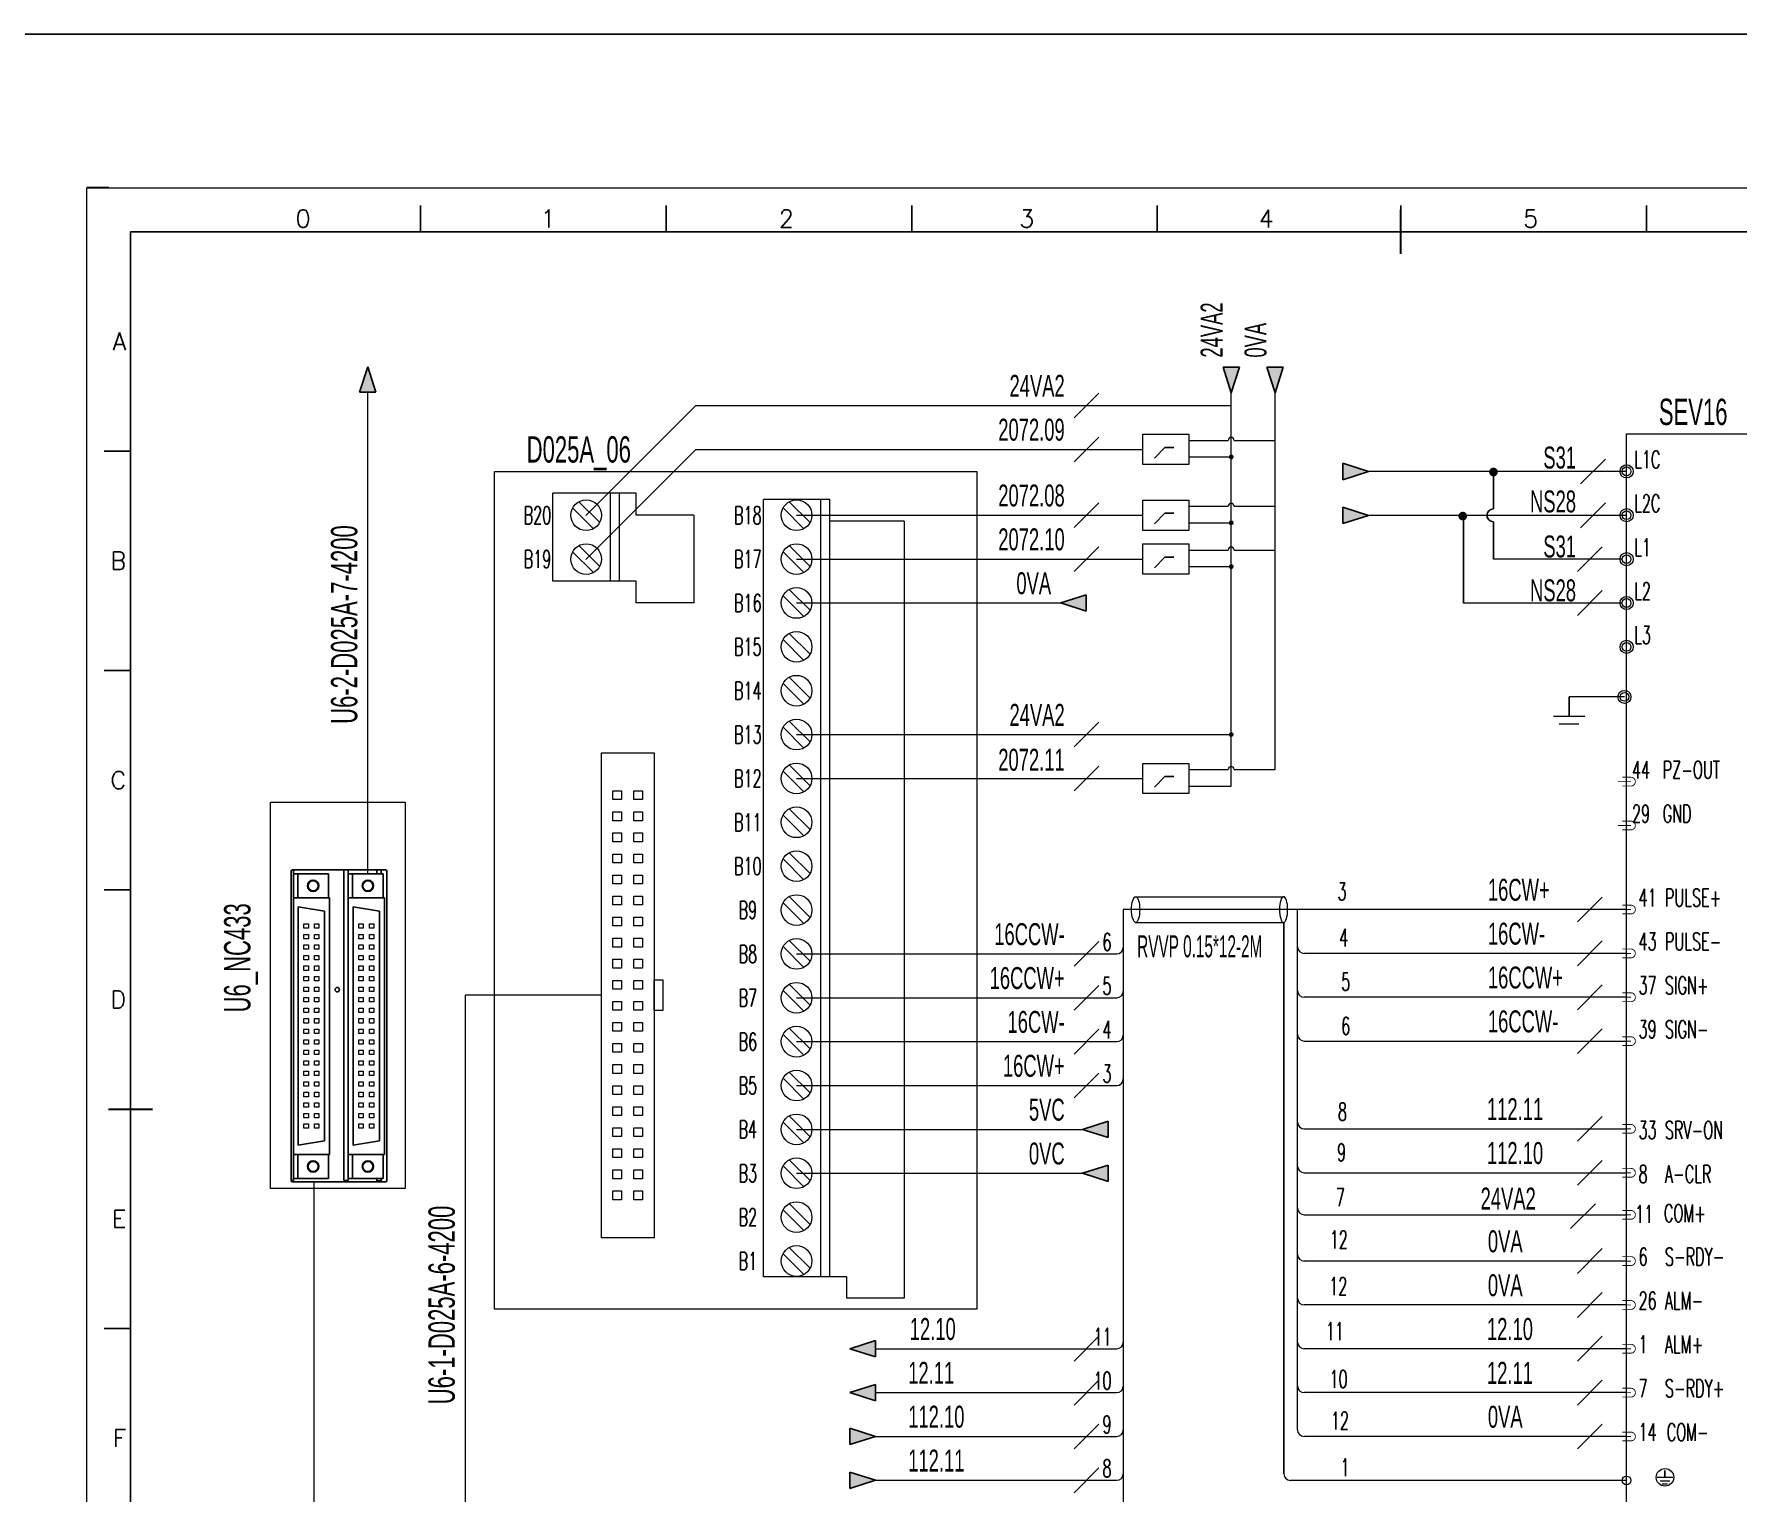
# Model space of a CAD drawing. Header units: millimetres. Extents: x 336 to 12810, y -1577 to 4105.
# Drawn here: x 10608.3 to 10802.5, y -274.2 to -108 of the extents above; entities that cross this region are included whole.
import ezdxf
from ezdxf.enums import TextEntityAlignment as Align

# ---------------------------------------------------------------- set-up
doc = ezdxf.new("R2010")
doc.units = ezdxf.units.MM
doc.linetypes.add('ACAD_ISO02W100', pattern=[15, 12, -3])
for name, color, linetype in [('AE_BOR', 1, 'Continuous'), ('SYMS', 7, 'Continuous'), ('Z_OM_GAIKEI', 7, 'Continuous')]:
    doc.layers.add(name, color=color, linetype=linetype)
doc.layers.add('Dimension', color=3, linetype='Continuous', lineweight=13)
doc.styles.add('WD', font='romans.shx', dxfattribs={"width": 0.8, "bigfont": 'gbcbig.shx'})
doc.styles.add('样式 8', font='arial.ttf', dxfattribs={"width": 0.6, "height": 2.5})

# ---------------------------------------------------------------- blocks, each defined once
blk = doc.blocks.new('电控横A4')
for p, q in [((292, -5), (5, -5)), ((5, -5), (5, -205))]:
    blk.add_line(p, q)
at = {"layer": 'AE_BOR', "lineweight": 30}
blk.add_line((2.53, 0), (0, 0), dxfattribs=at)
at = {"layer": 'AE_BOR', "color": 1, "lineweight": 15}
for p, q in [((0, 0), (297, 0)), ((0, -210), (0, 0))]:
    blk.add_line(p, q, dxfattribs=at)
at = {"layer": 'AE_BOR'}
for p, q in [((38.03, -5), (38.03, -2)), ((66.03, -5), (66.03, -2)), ((94.03, -5), (94.03, -2)), ((122.03, -5), (122.03, -2)), ((149.78, -5), (149.78, -2)), ((177.78, -5), (177.78, -2)), ((5, -30), (2, -30)), ((5, -55), (2, -55)), ((5, -80), (2, -80)), ((5, -130), (2, -130))]:
    blk.add_line(p, q, dxfattribs=at)
at = {"layer": 'AE_BOR', "color": 2, "lineweight": 30}
for p, q in [((149.78, -7.5), (149.78, -2.5)), ((2.5, -105), (7.5, -105))]:
    blk.add_line(p, q, dxfattribs=at)
at = {"layer": 'AE_BOR', "style": 'WD'}
for s, p in [('0', (24.67, -4.5)), ('1', (52.6, -4.5)), ('2', (79.75, -4.5)), ('3', (107.15, -4.5)), ('4', (134.45, -4.5)), ('5', (164.59, -4.5))]:
    blk.add_text(s, height=2, dxfattribs=at).set_placement(p, align=Align.CENTER)
for s, p in [('A', (4.5, -17.5)), ('B', (4.5, -42.5)), ('C', (4.5, -67.5)), ('D', (4.5, -92.5)), ('E', (4.5, -117.5)), ('F', (4.5, -142.5))]:
    blk.add_text(s, height=2, dxfattribs=at).set_placement(p, align=Align.MIDDLE_RIGHT)
blk = doc.blocks.new('WDDOT')
blk.add_hatch(color=256).paths.add_polyline_path([(0.5, 0, 1), (-0.5, 0, 1)])
blk.add_circle((0, 0), 0.5)

msp = doc.modelspace()

# ---------------------------------------------------------------- hatches: boundary and pattern name
for points in [[(10645.414, -148.794), (10646.349, -145.876), (10647.284, -148.794)], [(10743.831, -145.917), (10744.766, -148.836), (10745.701, -145.917)], [(10748.831, -145.917), (10749.766, -148.836), (10750.701, -145.917)], [(10744.962, -156.164, 1), (10744.569, -156.164, 1)], [(10757.482, -158.756), (10757.482, -156.886), (10760.401, -157.821)], [(10757.482, -163.756), (10757.482, -161.886), (10760.401, -162.821)], [(10744.962, -163.664, 1), (10744.569, -163.664, 1)], [(10744.962, -168.664, 1), (10744.569, -168.664, 1)], [(10725.329, -172.804), (10728.247, -173.739), (10728.247, -171.869)], [(10744.962, -187.804, 1), (10744.569, -187.804, 1)], [(10727.829, -232.804), (10730.747, -233.739), (10730.747, -231.869)], [(10727.829, -237.804), (10730.747, -238.739), (10730.747, -236.869)], [(10701.298, -257.808), (10704.216, -258.743), (10704.216, -256.873)], [(10701.298, -262.804), (10704.216, -263.739), (10704.216, -261.869)], [(10701.298, -268.735), (10701.298, -266.865), (10704.216, -267.8)], [(10701.298, -273.735), (10701.298, -271.865), (10704.216, -272.8)]]:
    msp.add_hatch(color=256).paths.add_polyline_path(points)
at = {"lineweight": -2}
h = msp.add_hatch(color=0, dxfattribs=at)
edge = h.paths.add_edge_path()
edge.add_arc((10774.657, -157.877), 0.5, 0, 360)
h = msp.add_hatch(color=0, dxfattribs=at)
edge = h.paths.add_edge_path()
edge.add_arc((10771.152, -162.901), 0.5, 0, 360)

# ---------------------------------------------------------------- linework, layer by layer
for p, q in [((10646.349, -145.876), (10645.414, -148.794)), ((10646.349, -145.876), (10647.284, -148.794)), ((10744.766, -148.836), (10743.831, -145.917)), ((10743.831, -145.917), (10745.701, -145.917)), ((10744.766, -148.836), (10745.701, -145.917)), ((10749.766, -148.836), (10748.831, -145.917)), ((10748.831, -145.917), (10750.701, -145.917)), ((10749.766, -148.836), (10750.701, -145.917)), ((10647.284, -148.794), (10645.414, -148.794)), ((10757.482, -158.756), (10757.482, -156.886)), ((10760.401, -157.821), (10757.482, -156.886)), ((10760.401, -157.821), (10757.482, -158.756)), ((10774.652, -162.085), (10774.652, -157.821)), ((10757.482, -163.756), (10757.482, -161.886)), ((10760.401, -162.821), (10757.482, -161.886)), ((10760.401, -162.821), (10757.482, -163.756)), ((10771.235, -172.808), (10771.235, -162.821)), ((10774.652, -167.808), (10774.652, -163.557)), ((10725.329, -172.804), (10728.247, -171.869)), ((10725.329, -172.804), (10728.247, -173.739)), ((10728.247, -173.739), (10728.247, -171.869)), ((10783.275, -183.513), (10783.275, -185.694)), ((10750.773, -272.062), (10750.773, -209.205)), ((10727.829, -232.804), (10730.747, -231.869)), ((10727.829, -232.804), (10730.747, -233.739)), ((10730.747, -233.739), (10730.747, -231.869)), ((10727.829, -237.804), (10730.747, -236.869)), ((10730.747, -238.739), (10730.747, -236.869)), ((10727.829, -237.804), (10730.747, -238.739)), ((10701.298, -257.808), (10704.216, -256.873)), ((10701.298, -257.808), (10704.216, -258.743)), ((10704.216, -256.873), (10704.216, -258.743)), ((10701.298, -262.804), (10704.216, -261.869)), ((10704.216, -261.869), (10704.216, -263.739)), ((10701.298, -262.804), (10704.216, -263.739)), ((10704.216, -267.8), (10701.298, -266.865)), ((10701.298, -268.735), (10701.298, -266.865)), ((10704.216, -267.8), (10701.298, -268.735)), ((10704.216, -272.8), (10701.298, -271.865)), ((10701.298, -273.735), (10701.298, -271.865)), ((10794.2, -271.672), (10794.2, -272.462)), ((10704.216, -272.8), (10701.298, -273.735))]:
    msp.add_line(p, q)
at = {"color": 3, "lineweight": 0}
for p, q in [((10646.349, -203.66), (10646.349, -148.794)), ((10695.221, -192.808), (10734.683, -192.808)), ((10789.832, -207.745), (10732.461, -207.745)), ((10695.221, -212.804), (10731.711, -212.804)), ((10789.832, -212.745), (10753.087, -212.745)), ((10657.461, -217.521), (10657.461, -284.701)), ((10672.974, -217.521), (10657.461, -217.521)), ((10695.221, -217.804), (10731.711, -217.804)), ((10789.832, -217.745), (10753.087, -217.745)), ((10695.221, -222.804), (10731.711, -222.804)), ((10753.087, -222.745), (10789.832, -222.745)), ((10695.221, -227.804), (10731.711, -227.804)), ((10753.087, -232.745), (10789.832, -232.745)), ((10640.25, -284.701), (10640.25, -238.779)), ((10753.087, -237.749), (10789.832, -237.749)), ((10753.087, -242.544), (10789.832, -242.544))]:
    msp.add_line(p, q, dxfattribs=at)
at = {"lineweight": 0}
for p, q in [((10744.766, -193.668), (10744.766, -148.836)), ((10749.766, -191.774), (10749.766, -148.836)), ((10671.202, -162.841), (10683.739, -150.304)), ((10683.739, -150.304), (10744.766, -150.304)), ((10671.202, -167.841), (10683.739, -155.304)), ((10683.739, -155.304), (10734.683, -155.304)), ((10739.939, -154.27), (10744.421, -154.27)), ((10745.093, -154.27), (10749.766, -154.27)), ((10739.939, -156.164), (10744.766, -156.164)), ((10789.7, -157.821), (10760.401, -157.821)), ((10676.952, -160.304), (10667.457, -160.304)), ((10667.457, -170.304), (10667.457, -160.304)), ((10674.021, -170.304), (10674.021, -160.304)), ((10675.021, -170.304), (10675.021, -160.304)), ((10676.952, -162.804), (10676.952, -160.304)), ((10691.44, -249.591), (10691.44, -161.017)), ((10699.003, -161.017), (10691.44, -161.017)), ((10698.003, -249.591), (10698.003, -161.017)), ((10699.003, -249.591), (10699.003, -161.017)), ((10683.516, -162.804), (10676.952, -162.804)), ((10683.516, -162.804), (10683.516, -172.804)), ((10695.221, -162.804), (10734.683, -162.804)), ((10739.939, -161.77), (10744.421, -161.77)), ((10745.093, -161.77), (10749.766, -161.77)), ((10789.7, -162.821), (10760.401, -162.821)), ((10707.498, -163.471), (10699.003, -163.471)), ((10707.498, -163.471), (10707.498, -252.045)), ((10739.939, -163.664), (10744.766, -163.664)), ((10739.939, -166.77), (10744.421, -166.77)), ((10745.093, -166.77), (10749.766, -166.77)), ((10695.221, -167.804), (10734.683, -167.804)), ((10739.939, -168.664), (10744.766, -168.664)), ((10789.332, -167.808), (10774.652, -167.808)), ((10676.952, -170.304), (10667.457, -170.304)), ((10676.952, -172.804), (10676.952, -170.304)), ((10683.516, -172.804), (10676.952, -172.804)), ((10695.221, -172.804), (10725.329, -172.804)), ((10789.332, -172.808), (10771.235, -172.808)), ((10789.582, -183.513), (10783.275, -183.513)), ((10781.486, -185.708), (10785.063, -185.708)), ((10695.221, -187.804), (10744.766, -187.804)), ((10782.151, -186.566), (10784.399, -186.566)), ((10739.939, -191.774), (10744.421, -191.774)), ((10745.093, -191.774), (10749.766, -191.774)), ((10739.939, -193.668), (10744.766, -193.668)), ((10732.461, -207.745), (10732.461, -282.05)), ((10733.891, -206.281), (10750.733, -206.279)), ((10752.317, -267.058), (10752.317, -207.745)), ((10733.87, -209.21), (10750.733, -209.21)), ((10695.221, -232.804), (10727.829, -232.804)), ((10695.221, -237.804), (10727.829, -237.804)), ((10789.832, -247.812), (10753.087, -247.812)), ((10700.934, -249.591), (10691.44, -249.591)), ((10700.934, -252.045), (10700.934, -249.591)), ((10707.498, -252.045), (10700.934, -252.045)), ((10789.832, -252.816), (10753.087, -252.816)), ((10704.216, -257.808), (10731.711, -257.808)), ((10789.832, -257.804), (10753.087, -257.804)), ((10704.216, -262.804), (10731.711, -262.804)), ((10789.832, -262.808), (10753.087, -262.808)), ((10704.216, -267.8), (10731.711, -267.8)), ((10789.832, -267.808), (10753.067, -267.808)), ((10704.216, -272.8), (10731.711, -272.8)), ((10789.832, -272.812), (10751.523, -272.812)), ((10795.094, -272.469), (10793.306, -272.469)), ((10794.762, -272.898), (10793.638, -272.898)), ((10794.476, -273.244), (10793.903, -273.244))]:
    msp.add_line(p, q, dxfattribs=at)
at = {"linetype": 'ACAD_ISO02W100'}
for p, q in [((10737.205, -155.069), (10736.014, -156.298)), ((10738.213, -155.072), (10737.205, -155.069)), ((10737.205, -162.569), (10736.014, -163.798)), ((10738.213, -162.572), (10737.205, -162.569)), ((10737.205, -167.569), (10736.014, -168.798)), ((10738.213, -167.572), (10737.205, -167.569)), ((10737.205, -192.573), (10736.014, -193.802)), ((10738.213, -192.576), (10737.205, -192.573))]:
    msp.add_line(p, q, dxfattribs=at)
at = {"color": 1}
msp.add_lwpolyline([(10218.735, -107.963), (11306.27, -107.963), (11306.27, -364.374), (10218.735, -364.374)], close=True, dxfattribs=at)
at = {"lineweight": 0}
for points in [[(10734.683, -157.03), (10734.683, -153.578), (10739.939, -153.578), (10739.939, -157.03)], [(10660.786, -253.294), (10660.786, -157.804), (10715.786, -157.804), (10715.786, -253.294)], [(10660.786, -253.294), (10660.786, -157.804), (10715.786, -157.804), (10715.786, -253.294)], [(10734.683, -164.53), (10734.683, -161.078), (10739.939, -161.078), (10739.939, -164.53)], [(10734.683, -169.53), (10734.683, -166.078), (10739.939, -166.078), (10739.939, -169.53)], [(10672.974, -245.171), (10672.974, -189.871), (10678.974, -189.871), (10678.974, -245.171)], [(10734.683, -194.534), (10734.683, -191.082), (10739.939, -191.082), (10739.939, -194.534)], [(10650.615, -239.529), (10635.265, -239.529), (10635.265, -195.513), (10650.615, -195.513)], [(10675.274, -195.221), (10674.274, -195.221), (10674.274, -194.221), (10675.274, -194.221)], [(10677.674, -195.221), (10676.674, -195.221), (10676.674, -194.221), (10677.674, -194.221)], [(10675.274, -197.621), (10674.274, -197.621), (10674.274, -196.621), (10675.274, -196.621)], [(10677.674, -197.621), (10676.674, -197.621), (10676.674, -196.621), (10677.674, -196.621)], [(10675.274, -200.021), (10674.274, -200.021), (10674.274, -199.021), (10675.274, -199.021)], [(10677.674, -200.021), (10676.674, -200.021), (10676.674, -199.021), (10677.674, -199.021)], [(10675.274, -202.421), (10674.274, -202.421), (10674.274, -201.421), (10675.274, -201.421)], [(10677.674, -202.421), (10676.674, -202.421), (10676.674, -201.421), (10677.674, -201.421)], [(10675.274, -204.821), (10674.274, -204.821), (10674.274, -203.821), (10675.274, -203.821)], [(10677.674, -204.821), (10676.674, -204.821), (10676.674, -203.821), (10677.674, -203.821)], [(10675.274, -207.221), (10674.274, -207.221), (10674.274, -206.221), (10675.274, -206.221)], [(10677.674, -207.221), (10676.674, -207.221), (10676.674, -206.221), (10677.674, -206.221)], [(10639.077, -209.38), (10639.577, -209.38), (10639.577, -209.88), (10639.077, -209.88)], [(10640.277, -209.38), (10640.777, -209.38), (10640.777, -209.88), (10640.277, -209.88)], [(10645.327, -209.38), (10645.827, -209.38), (10645.827, -209.88), (10645.327, -209.88)], [(10646.527, -209.38), (10647.027, -209.38), (10647.027, -209.88), (10646.527, -209.88)], [(10675.274, -209.621), (10674.274, -209.621), (10674.274, -208.621), (10675.274, -208.621)], [(10677.674, -209.621), (10676.674, -209.621), (10676.674, -208.621), (10677.674, -208.621)], [(10639.077, -210.58), (10639.577, -210.58), (10639.577, -211.08), (10639.077, -211.08)], [(10640.277, -210.58), (10640.777, -210.58), (10640.777, -211.08), (10640.277, -211.08)], [(10645.327, -210.58), (10645.827, -210.58), (10645.827, -211.08), (10645.327, -211.08)], [(10646.527, -210.58), (10647.027, -210.58), (10647.027, -211.08), (10646.527, -211.08)], [(10675.274, -212.021), (10674.274, -212.021), (10674.274, -211.021), (10675.274, -211.021)], [(10677.674, -212.021), (10676.674, -212.021), (10676.674, -211.021), (10677.674, -211.021)], [(10639.077, -211.78), (10639.577, -211.78), (10639.577, -212.28), (10639.077, -212.28)], [(10639.077, -212.98), (10639.577, -212.98), (10639.577, -213.48), (10639.077, -213.48)], [(10640.277, -211.78), (10640.777, -211.78), (10640.777, -212.28), (10640.277, -212.28)], [(10640.277, -212.98), (10640.777, -212.98), (10640.777, -213.48), (10640.277, -213.48)], [(10645.327, -211.78), (10645.827, -211.78), (10645.827, -212.28), (10645.327, -212.28)], [(10645.327, -212.98), (10645.827, -212.98), (10645.827, -213.48), (10645.327, -213.48)], [(10646.527, -211.78), (10647.027, -211.78), (10647.027, -212.28), (10646.527, -212.28)], [(10646.527, -212.98), (10647.027, -212.98), (10647.027, -213.48), (10646.527, -213.48)], [(10675.274, -214.421), (10674.274, -214.421), (10674.274, -213.421), (10675.274, -213.421)], [(10677.674, -214.421), (10676.674, -214.421), (10676.674, -213.421), (10677.674, -213.421)], [(10639.077, -214.18), (10639.577, -214.18), (10639.577, -214.68), (10639.077, -214.68)], [(10639.077, -215.38), (10639.577, -215.38), (10639.577, -215.88), (10639.077, -215.88)], [(10640.277, -214.18), (10640.777, -214.18), (10640.777, -214.68), (10640.277, -214.68)], [(10640.277, -215.38), (10640.777, -215.38), (10640.777, -215.88), (10640.277, -215.88)], [(10645.327, -214.18), (10645.827, -214.18), (10645.827, -214.68), (10645.327, -214.68)], [(10645.327, -215.38), (10645.827, -215.38), (10645.827, -215.88), (10645.327, -215.88)], [(10646.527, -214.18), (10647.027, -214.18), (10647.027, -214.68), (10646.527, -214.68)], [(10646.527, -215.38), (10647.027, -215.38), (10647.027, -215.88), (10646.527, -215.88)], [(10639.077, -216.58), (10639.577, -216.58), (10639.577, -217.08), (10639.077, -217.08)], [(10640.277, -216.58), (10640.777, -216.58), (10640.777, -217.08), (10640.277, -217.08)], [(10645.327, -216.58), (10645.827, -216.58), (10645.827, -217.08), (10645.327, -217.08)], [(10646.527, -216.58), (10647.027, -216.58), (10647.027, -217.08), (10646.527, -217.08)], [(10675.274, -216.821), (10674.274, -216.821), (10674.274, -215.821), (10675.274, -215.821)], [(10677.674, -216.821), (10676.674, -216.821), (10676.674, -215.821), (10677.674, -215.821)], [(10679.974, -219.271), (10678.974, -219.271), (10678.974, -215.771), (10679.974, -215.771)], [(10639.077, -217.78), (10639.577, -217.78), (10639.577, -218.28), (10639.077, -218.28)], [(10639.077, -218.98), (10639.577, -218.98), (10639.577, -219.48), (10639.077, -219.48)], [(10640.277, -217.78), (10640.777, -217.78), (10640.777, -218.28), (10640.277, -218.28)], [(10640.277, -218.98), (10640.777, -218.98), (10640.777, -219.48), (10640.277, -219.48)], [(10645.327, -217.78), (10645.827, -217.78), (10645.827, -218.28), (10645.327, -218.28)], [(10645.327, -218.98), (10645.827, -218.98), (10645.827, -219.48), (10645.327, -219.48)], [(10646.527, -217.78), (10647.027, -217.78), (10647.027, -218.28), (10646.527, -218.28)], [(10646.527, -218.98), (10647.027, -218.98), (10647.027, -219.48), (10646.527, -219.48)], [(10675.274, -219.221), (10674.274, -219.221), (10674.274, -218.221), (10675.274, -218.221)], [(10677.674, -219.221), (10676.674, -219.221), (10676.674, -218.221), (10677.674, -218.221)], [(10639.077, -220.18), (10639.577, -220.18), (10639.577, -220.68), (10639.077, -220.68)], [(10639.077, -221.38), (10639.577, -221.38), (10639.577, -221.88), (10639.077, -221.88)], [(10640.277, -220.18), (10640.777, -220.18), (10640.777, -220.68), (10640.277, -220.68)], [(10640.277, -221.38), (10640.777, -221.38), (10640.777, -221.88), (10640.277, -221.88)], [(10645.327, -220.18), (10645.827, -220.18), (10645.827, -220.68), (10645.327, -220.68)], [(10645.327, -221.38), (10645.827, -221.38), (10645.827, -221.88), (10645.327, -221.88)], [(10646.527, -220.18), (10647.027, -220.18), (10647.027, -220.68), (10646.527, -220.68)], [(10646.527, -221.38), (10647.027, -221.38), (10647.027, -221.88), (10646.527, -221.88)], [(10675.274, -221.621), (10674.274, -221.621), (10674.274, -220.621), (10675.274, -220.621)], [(10677.674, -221.621), (10676.674, -221.621), (10676.674, -220.621), (10677.674, -220.621)], [(10639.077, -222.58), (10639.577, -222.58), (10639.577, -223.08), (10639.077, -223.08)], [(10640.277, -222.58), (10640.777, -222.58), (10640.777, -223.08), (10640.277, -223.08)], [(10645.327, -222.58), (10645.827, -222.58), (10645.827, -223.08), (10645.327, -223.08)], [(10646.527, -222.58), (10647.027, -222.58), (10647.027, -223.08), (10646.527, -223.08)], [(10675.274, -224.021), (10674.274, -224.021), (10674.274, -223.021), (10675.274, -223.021)], [(10677.674, -224.021), (10676.674, -224.021), (10676.674, -223.021), (10677.674, -223.021)], [(10639.077, -223.78), (10639.577, -223.78), (10639.577, -224.28), (10639.077, -224.28)], [(10639.077, -224.98), (10639.577, -224.98), (10639.577, -225.48), (10639.077, -225.48)], [(10640.277, -223.78), (10640.777, -223.78), (10640.777, -224.28), (10640.277, -224.28)], [(10640.277, -224.98), (10640.777, -224.98), (10640.777, -225.48), (10640.277, -225.48)], [(10645.327, -223.78), (10645.827, -223.78), (10645.827, -224.28), (10645.327, -224.28)], [(10645.327, -224.98), (10645.827, -224.98), (10645.827, -225.48), (10645.327, -225.48)], [(10646.527, -223.78), (10647.027, -223.78), (10647.027, -224.28), (10646.527, -224.28)], [(10646.527, -224.98), (10647.027, -224.98), (10647.027, -225.48), (10646.527, -225.48)], [(10639.077, -226.18), (10639.577, -226.18), (10639.577, -226.68), (10639.077, -226.68)], [(10640.277, -226.18), (10640.777, -226.18), (10640.777, -226.68), (10640.277, -226.68)], [(10645.327, -226.18), (10645.827, -226.18), (10645.827, -226.68), (10645.327, -226.68)], [(10646.527, -226.18), (10647.027, -226.18), (10647.027, -226.68), (10646.527, -226.68)], [(10675.274, -226.421), (10674.274, -226.421), (10674.274, -225.421), (10675.274, -225.421)], [(10677.674, -226.421), (10676.674, -226.421), (10676.674, -225.421), (10677.674, -225.421)], [(10639.077, -227.38), (10639.577, -227.38), (10639.577, -227.88), (10639.077, -227.88)], [(10639.077, -228.58), (10639.577, -228.58), (10639.577, -229.08), (10639.077, -229.08)], [(10640.277, -227.38), (10640.777, -227.38), (10640.777, -227.88), (10640.277, -227.88)], [(10640.277, -228.58), (10640.777, -228.58), (10640.777, -229.08), (10640.277, -229.08)], [(10645.327, -227.38), (10645.827, -227.38), (10645.827, -227.88), (10645.327, -227.88)], [(10645.327, -228.58), (10645.827, -228.58), (10645.827, -229.08), (10645.327, -229.08)], [(10646.527, -227.38), (10647.027, -227.38), (10647.027, -227.88), (10646.527, -227.88)], [(10646.527, -228.58), (10647.027, -228.58), (10647.027, -229.08), (10646.527, -229.08)], [(10675.274, -228.821), (10674.274, -228.821), (10674.274, -227.821), (10675.274, -227.821)], [(10677.674, -228.821), (10676.674, -228.821), (10676.674, -227.821), (10677.674, -227.821)], [(10639.077, -229.78), (10639.577, -229.78), (10639.577, -230.28), (10639.077, -230.28)], [(10639.077, -230.98), (10639.577, -230.98), (10639.577, -231.48), (10639.077, -231.48)], [(10640.277, -229.78), (10640.777, -229.78), (10640.777, -230.28), (10640.277, -230.28)], [(10640.277, -230.98), (10640.777, -230.98), (10640.777, -231.48), (10640.277, -231.48)], [(10645.327, -229.78), (10645.827, -229.78), (10645.827, -230.28), (10645.327, -230.28)], [(10645.327, -230.98), (10645.827, -230.98), (10645.827, -231.48), (10645.327, -231.48)], [(10646.527, -229.78), (10647.027, -229.78), (10647.027, -230.28), (10646.527, -230.28)], [(10646.527, -230.98), (10647.027, -230.98), (10647.027, -231.48), (10646.527, -231.48)], [(10675.274, -231.221), (10674.274, -231.221), (10674.274, -230.221), (10675.274, -230.221)], [(10677.674, -231.221), (10676.674, -231.221), (10676.674, -230.221), (10677.674, -230.221)], [(10639.077, -232.18), (10639.577, -232.18), (10639.577, -232.68), (10639.077, -232.68)], [(10640.277, -232.18), (10640.777, -232.18), (10640.777, -232.68), (10640.277, -232.68)], [(10645.327, -232.18), (10645.827, -232.18), (10645.827, -232.68), (10645.327, -232.68)], [(10646.527, -232.18), (10647.027, -232.18), (10647.027, -232.68), (10646.527, -232.68)], [(10675.274, -233.621), (10674.274, -233.621), (10674.274, -232.621), (10675.274, -232.621)], [(10677.674, -233.621), (10676.674, -233.621), (10676.674, -232.621), (10677.674, -232.621)], [(10675.274, -236.021), (10674.274, -236.021), (10674.274, -235.021), (10675.274, -235.021)], [(10677.674, -236.021), (10676.674, -236.021), (10676.674, -235.021), (10677.674, -235.021)], [(10675.274, -238.421), (10674.274, -238.421), (10674.274, -237.421), (10675.274, -237.421)], [(10677.674, -238.421), (10676.674, -238.421), (10676.674, -237.421), (10677.674, -237.421)], [(10675.274, -240.821), (10674.274, -240.821), (10674.274, -239.821), (10675.274, -239.821)], [(10677.674, -240.821), (10676.674, -240.821), (10676.674, -239.821), (10677.674, -239.821)]]:
    msp.add_lwpolyline(points, close=True, dxfattribs=at)
for points in [[(10789.832, -281.609), (10789.832, -153.521), (10818.46, -153.521), (10818.46, -281.609)], [(10669.7, -161.972), (10672.072, -164.343)], [(10672.779, -163.636), (10670.407, -161.265)], [(10693.682, -161.972), (10696.054, -164.343)], [(10696.761, -163.636), (10694.389, -161.265)], [(10669.7, -166.972), (10672.072, -169.343)], [(10672.779, -168.636), (10670.407, -166.265)], [(10693.682, -166.972), (10696.054, -169.343)], [(10696.761, -168.636), (10694.389, -166.265)], [(10693.682, -171.972), (10696.054, -174.343)], [(10696.761, -173.636), (10694.389, -171.265)], [(10696.761, -178.636), (10694.389, -176.265)], [(10693.682, -176.972), (10696.054, -179.343)], [(10693.682, -181.972), (10696.054, -184.343)], [(10696.761, -183.636), (10694.389, -181.265)], [(10696.761, -188.636), (10694.389, -186.265)], [(10693.682, -186.972), (10696.054, -189.343)], [(10693.682, -191.972), (10696.054, -194.343)], [(10696.761, -193.636), (10694.389, -191.265)], [(10693.682, -196.972), (10696.054, -199.343)], [(10696.761, -198.636), (10694.389, -196.265)], [(10693.682, -201.972), (10696.054, -204.343)], [(10696.761, -203.636), (10694.389, -201.265)], [(10693.682, -206.972), (10696.054, -209.343)], [(10696.761, -208.636), (10694.389, -206.265)], [(10696.761, -213.636), (10694.389, -211.265)], [(10693.682, -211.972), (10696.054, -214.343)], [(10693.682, -216.972), (10696.054, -219.343)], [(10696.761, -218.636), (10694.389, -216.265)], [(10696.761, -223.636), (10694.389, -221.265)], [(10693.682, -221.972), (10696.054, -224.343)], [(10693.682, -226.972), (10696.054, -229.343)], [(10696.761, -228.636), (10694.389, -226.265)], [(10693.682, -231.972), (10696.054, -234.343)], [(10696.761, -233.636), (10694.389, -231.265)], [(10696.761, -238.636), (10694.389, -236.265)], [(10693.682, -236.972), (10696.054, -239.343)], [(10693.682, -241.972), (10696.054, -244.343)], [(10696.761, -243.636), (10694.389, -241.265)], [(10696.761, -248.636), (10694.389, -246.265)], [(10693.682, -246.972), (10696.054, -249.343)]]:
    msp.add_lwpolyline(points, dxfattribs=at)
at = {"color": 3, "lineweight": 0, "const_width": 0.1, "flags": 128}
for points in [[(10790.332, -193.17), (10788.832, -193.17)], [(10790.332, -198.17), (10788.832, -198.17)], [(10790.332, -207.745), (10788.832, -207.745)], [(10790.332, -212.745), (10788.832, -212.745)], [(10790.332, -217.745), (10788.832, -217.745)], [(10790.332, -222.745), (10788.832, -222.745)], [(10790.332, -232.745), (10788.832, -232.745)], [(10790.332, -237.749), (10788.832, -237.749)], [(10790.332, -242.544), (10788.832, -242.544)], [(10790.332, -247.812), (10788.832, -247.812)], [(10790.332, -252.816), (10788.832, -252.816)], [(10790.332, -257.804), (10788.832, -257.804)], [(10790.332, -262.808), (10788.832, -262.808)], [(10790.332, -267.808), (10788.832, -267.808)]]:
    msp.add_lwpolyline(points, dxfattribs=at)
for points in [[(10789.332, -192.67), (10790.332, -192.67, -1), (10790.332, -193.67), (10789.332, -193.67)], [(10789.332, -197.67), (10790.332, -197.67, -1), (10790.332, -198.67), (10789.332, -198.67)], [(10789.332, -207.245), (10790.332, -207.245, -1), (10790.332, -208.245), (10789.332, -208.245)], [(10789.332, -212.245), (10790.332, -212.245, -1), (10790.332, -213.245), (10789.332, -213.245)], [(10789.332, -217.245), (10790.332, -217.245, -1), (10790.332, -218.245), (10789.332, -218.245)], [(10789.332, -222.245), (10790.332, -222.245, -1), (10790.332, -223.245), (10789.332, -223.245)], [(10789.332, -232.245), (10790.332, -232.245, -1), (10790.332, -233.245), (10789.332, -233.245)], [(10789.332, -237.249), (10790.332, -237.249, -1), (10790.332, -238.249), (10789.332, -238.249)], [(10789.332, -242.044), (10790.332, -242.044, -1), (10790.332, -243.044), (10789.332, -243.044)], [(10789.332, -247.312), (10790.332, -247.312, -1), (10790.332, -248.312), (10789.332, -248.312)], [(10789.332, -252.316), (10790.332, -252.316, -1), (10790.332, -253.316), (10789.332, -253.316)], [(10789.332, -257.304), (10790.332, -257.304, -1), (10790.332, -258.304), (10789.332, -258.304)], [(10789.332, -262.308), (10790.332, -262.308, -1), (10790.332, -263.308), (10789.332, -263.308)], [(10789.332, -267.308), (10790.332, -267.308, -1), (10790.332, -268.308), (10789.332, -268.308)]]:
    msp.add_lwpolyline(points, format="xyb", dxfattribs=at)
for centre in [(10744.766, -156.164), (10744.766, -163.664), (10744.766, -168.664), (10744.766, -187.804)]:
    msp.add_circle(centre, 0.197)
at = {"lineweight": 0}
for centre, radius in [((10789.832, -157.804), 0.75), ((10789.832, -157.804), 0.5), ((10671.239, -162.804), 1.75), ((10695.221, -162.804), 1.75), ((10789.832, -162.804), 0.75), ((10789.832, -162.804), 0.5), ((10671.239, -167.804), 1.75), ((10695.221, -167.804), 1.75), ((10789.832, -167.808), 0.75), ((10789.832, -167.808), 0.5), ((10695.221, -172.804), 1.75), ((10789.832, -172.808), 0.75), ((10789.832, -172.808), 0.5), ((10695.221, -177.804), 1.75), ((10789.832, -177.812), 0.75), ((10789.832, -177.812), 0.5), ((10695.221, -182.804), 1.75), ((10789.582, -183.513), 0.75), ((10789.582, -183.513), 0.5), ((10695.221, -187.804), 1.75), ((10695.221, -192.804), 1.75), ((10695.221, -197.804), 1.75), ((10695.221, -202.804), 1.75), ((10695.221, -207.804), 1.75), ((10695.221, -212.804), 1.75), ((10695.221, -217.804), 1.75), ((10695.221, -222.804), 1.75), ((10695.221, -227.804), 1.75), ((10695.221, -232.804), 1.75), ((10695.221, -237.804), 1.75), ((10695.221, -242.804), 1.75), ((10695.221, -247.804), 1.75), ((10794.2, -272.462), 1), ((10789.832, -272.812), 0.5)]:
    msp.add_circle(centre, radius, dxfattribs=at)
for centre, radius, start, end in [((10744.757, -154.27), 0.336, 0, 180), ((10744.757, -161.77), 0.336, 0, 180), ((10744.757, -166.77), 0.336, 0, 180), ((10744.757, -191.774), 0.336, 0, 180), ((10731.711, -257.054), 0.75, 270, 0), ((10731.711, -262.054), 0.75, 270, 0), ((10731.711, -267.05), 0.75, 270, 0), ((10753.067, -267.058), 0.75, 180, 270), ((10731.711, -272.05), 0.75, 270, 0), ((10751.523, -272.062), 0.75, 180, 270)]:
    msp.add_arc(centre, radius, start, end, dxfattribs=at)
msp.add_arc((10774.652, -162.821), 0.736, 90, 270)
at = {"color": 3, "lineweight": 0}
for centre, start, end in [((10731.711, -212.054), 270, 0), ((10753.087, -211.995), 180, 270), ((10731.711, -217.054), 270, 0), ((10753.087, -216.995), 180, 270), ((10731.711, -222.054), 270, 0), ((10753.087, -221.995), 180, 270), ((10731.711, -227.054), 270, 0), ((10753.087, -231.995), 180, 270), ((10753.087, -236.999), 180, 270), ((10753.087, -241.794), 180, 270), ((10753.087, -247.062), 180, 270), ((10753.087, -252.066), 180, 270), ((10753.087, -257.054), 180, 270), ((10753.087, -262.058), 180, 270)]:
    msp.add_arc(centre, 0.75, start, end, dxfattribs=at)
at = {"lineweight": 0}
msp.add_ellipse((10733.87, -207.745), major_axis=(0, 1.465), ratio=0.3169375, dxfattribs=at)
at = {"lineweight": 0, "extrusion": (0, 0, -1)}
msp.add_ellipse((10750.733, -207.745), major_axis=(0, 1.465), ratio=0.3169375, dxfattribs=at)
at = {"layer": 'Dimension', "lineweight": 0}
for p, q in [((10726.854, -151.718), (10729.683, -148.89)), ((10726.854, -156.718), (10729.683, -153.89)), ((10784.593, -159.235), (10787.421, -156.407)), ((10726.854, -164.218), (10729.683, -161.39)), ((10784.593, -164.235), (10787.421, -161.407)), ((10726.854, -169.218), (10729.683, -166.39)), ((10784.225, -169.222), (10787.053, -166.394)), ((10784.225, -174.222), (10787.053, -171.394)), ((10726.854, -189.218), (10729.683, -186.39)), ((10726.854, -194.222), (10729.683, -191.394)), ((10784.225, -209.159), (10787.053, -206.33)), ((10726.854, -214.218), (10729.683, -211.39)), ((10784.225, -214.159), (10787.053, -211.33)), ((10726.854, -219.218), (10729.683, -216.39)), ((10784.225, -219.159), (10787.053, -216.33)), ((10726.854, -224.218), (10729.683, -221.39)), ((10784.225, -224.159), (10787.053, -221.33)), ((10726.854, -229.218), (10729.683, -226.39)), ((10784.225, -234.159), (10787.053, -231.33)), ((10784.225, -239.163), (10787.053, -236.334)), ((10783.454, -244.101), (10786.282, -241.273)), ((10784.225, -249.226), (10787.053, -246.398)), ((10784.225, -254.23), (10787.053, -251.402)), ((10726.854, -259.218), (10729.683, -256.39)), ((10784.225, -259.218), (10787.053, -256.39)), ((10726.854, -264.218), (10729.683, -261.39)), ((10784.225, -264.222), (10787.053, -261.394)), ((10726.854, -269.214), (10729.683, -266.386)), ((10784.225, -269.222), (10787.053, -266.394)), ((10726.854, -274.214), (10729.683, -271.386))]:
    msp.add_line(p, q, dxfattribs=at)
at = {"layer": 'Z_OM_GAIKEI'}
for p, q in [((10637.615, -238.629), (10637.615, -203.379)), ((10637.765, -203.229), (10648.365, -203.229)), ((10637.865, -238.629), (10637.865, -203.229)), ((10637.865, -238.4), (10637.865, -203.66)), ((10641.865, -203.66), (10637.865, -203.66)), ((10637.865, -203.66), (10639.865, -203.66)), ((10638.365, -206.41), (10638.365, -203.66)), ((10641.865, -206.41), (10641.865, -203.66)), ((10643.615, -238.629), (10643.615, -203.229)), ((10644.115, -238.629), (10644.115, -203.229)), ((10644.115, -238.4), (10644.115, -203.66)), ((10648.115, -203.66), (10644.115, -203.66)), ((10644.115, -203.66), (10646.115, -203.66)), ((10644.615, -206.41), (10644.615, -203.66)), ((10647.365, -203.66), (10647.365, -203.229)), ((10647.865, -203.66), (10647.865, -203.229)), ((10648.115, -206.41), (10648.115, -203.66)), ((10648.515, -203.379), (10648.515, -238.629)), ((10637.865, -206.41), (10641.99, -206.41)), ((10637.865, -206.41), (10641.99, -206.41)), ((10641.427, -207.95), (10638.427, -207.45)), ((10638.427, -234.61), (10638.427, -207.45)), ((10641.99, -206.41), (10641.99, -235.65)), ((10641.99, -235.65), (10641.99, -206.41)), ((10644.115, -206.41), (10648.24, -206.41)), ((10644.115, -206.41), (10648.24, -206.41)), ((10647.677, -207.95), (10644.677, -207.45)), ((10644.677, -234.61), (10644.677, -207.45)), ((10648.24, -206.41), (10648.24, -235.65)), ((10641.427, -207.95), (10641.427, -234.11)), ((10647.677, -207.95), (10647.677, -234.11)), ((10641.427, -234.11), (10638.427, -234.61)), ((10647.677, -234.11), (10644.677, -234.61)), ((10637.865, -235.65), (10641.99, -235.65)), ((10638.365, -235.65), (10638.365, -238.4)), ((10641.865, -235.65), (10641.865, -238.4)), ((10644.115, -235.65), (10648.24, -235.65)), ((10644.615, -235.65), (10644.615, -238.4)), ((10648.115, -235.65), (10648.115, -238.4)), ((10637.615, -238.629), (10637.865, -238.629)), ((10648.365, -238.779), (10637.765, -238.779)), ((10641.865, -238.4), (10637.865, -238.4)), ((10643.615, -238.629), (10644.115, -238.629)), ((10648.115, -238.4), (10644.115, -238.4)), ((10647.365, -238.679), (10647.365, -238.4)), ((10647.365, -238.679), (10647.865, -238.679)), ((10647.865, -238.679), (10647.865, -238.4))]:
    msp.add_line(p, q, dxfattribs=at)
for centre, radius in [((10640.115, -205.035), 0.65), ((10640.115, -205.035), 0.575), ((10646.365, -205.035), 0.65), ((10646.365, -205.035), 0.575), ((10642.865, -216.879), 0.25), ((10640.115, -237.025), 0.65), ((10640.115, -237.025), 0.575), ((10646.365, -237.025), 0.65), ((10646.365, -237.025), 0.575)]:
    msp.add_circle(centre, radius, dxfattribs=at)
for centre, start, end in [((10637.765, -203.379), 90, 180.00001), ((10648.365, -203.379), 0, 90), ((10637.765, -238.629), 180.00001, 270), ((10648.365, -238.629), 270, 0)]:
    msp.add_arc(centre, 0.15, start, end, dxfattribs=at)

# ---------------------------------------------------------------- block references
msp.add_blockref('电控横A4', (10614.311, -125.494))
at = {"layer": 'SYMS', "color": 0, "lineweight": -3, "xscale": 0.25, "yscale": 0.25, "zscale": 0.25, "rotation": 90}
for p in [(10744.766, -156.164), (10744.766, -163.664), (10744.766, -168.664), (10744.766, -187.804)]:
    msp.add_blockref('WDDOT', p, dxfattribs=at)
at = {"layer": 'SYMS', "lineweight": -3, "xscale": 0.25, "yscale": 0.25, "zscale": 0.25, "rotation": 90}
for p in [(10744.766, -156.164), (10744.766, -163.664), (10744.766, -168.664), (10744.766, -187.804)]:
    msp.add_blockref('WDDOT', p, dxfattribs=at)

# ---------------------------------------------------------------- texts
at = {"lineweight": 0, "style": 'WD', "width": 0.6}
for s, p in [('L1C', (10790.7, -157.454)), ('L2C', (10790.7, -162.454)), ('L1', (10790.7, -167.458)), ('L2', (10790.7, -172.458)), ('L3', (10790.7, -177.462)), ('44', (10790.45, -192.82)), ('PZ-OUT', (10793.95, -192.82)), ('29', (10790.45, -197.82)), ('GND', (10793.95, -197.82)), ('41', (10791.2, -207.395)), ('PULSE+', (10794.2, -207.395)), ('43', (10791.2, -212.395)), ('PULSE-', (10794.2, -212.395)), ('37', (10791.2, -217.395)), ('SIGN+', (10794.2, -217.395)), ('39', (10791.2, -222.395)), ('SIGN-', (10794.2, -222.395)), ('33', (10791.2, -233.883)), ('SRV-ON ', (10794.2, -233.883)), ('8', (10791.2, -238.887)), ('A-CLR ', (10794.2, -238.887)), ('11', (10790.794, -243.47)), ('COM+', (10794.089, -243.361)), ('6', (10791.2, -248.318)), ('S-RDY-', (10794.2, -248.318)), ('26', (10791.2, -253.322)), ('ALM- ', (10794.2, -253.322)), ('1', (10791.2, -258.31)), ('ALM+', (10794.2, -258.31)), ('7', (10791.2, -263.314)), ('S-RDY+', (10794.2, -263.314)), ('14', (10791.2, -268.314)), ('COM-', (10794.412, -268.314))]:
    msp.add_text(s, height=2, dxfattribs=at).set_placement(p)
for s, p in [('B20', (10665.689, -162.804)), ('B18', (10689.671, -162.804)), ('B19', (10665.689, -167.804)), ('B17', (10689.671, -167.804)), ('B16', (10689.671, -172.804)), ('B15', (10689.671, -177.804)), ('B14', (10689.671, -182.804)), ('B13', (10689.671, -187.804)), ('B12', (10689.671, -192.804)), ('B11', (10689.671, -197.804)), ('B10', (10689.671, -202.804)), ('B9', (10689.671, -207.804)), ('B8', (10689.671, -212.804)), ('B7', (10689.671, -217.804)), ('B6', (10689.671, -222.804)), ('B5', (10689.671, -227.804)), ('B4', (10689.671, -232.804)), ('B3', (10689.671, -237.804)), ('B2', (10689.671, -242.804)), ('B1', (10689.671, -247.804))]:
    msp.add_text(s, height=2, dxfattribs=at).set_placement(p, align=Align.MIDDLE)
for s, p in [('3', (10757.913, -206.686)), ('6', (10731.12, -212.446)), ('4', (10758.105, -211.944)), ('5', (10731.12, -217.446)), ('5', (10758.33, -216.977)), ('4', (10731.12, -222.446)), ('6', (10758.33, -222.011)), ('3', (10731.12, -227.446)), ('8', (10757.957, -231.785)), ('9', (10757.858, -236.423)), ('7', (10757.719, -241.547)), ('12', (10758.049, -246.366)), ('12', (10757.992, -251.683)), ('11', (10731.12, -257.446)), ('11', (10757.595, -256.809)), ('10', (10731.12, -262.446)), ('10', (10758.028, -262.25)), ('9', (10731.12, -267.442)), ('12', (10758.183, -267.011)), ('8', (10731.12, -272.442)), ('1', (10758.249, -272.325))]:
    msp.add_text(s, height=2, dxfattribs=at).set_placement(p, align=Align.RIGHT)
at = {"color": 6, "lineweight": 0, "style": '样式 8', "width": 0.6}
for s, p in [('112.11', (10773.914, -231.745)), ('112.10', (10773.914, -236.749))]:
    msp.add_text(s, height=2.5, dxfattribs=at).set_placement(p)
at = {"layer": 'Dimension', "lineweight": 0, "style": '样式 8', "width": 0.6}
for s, height, p in [('24VA2', 2.5, (10743.781, -144.836)), ('0VA', 2.5, (10748.781, -144.836)), ('U6-2-D025A-7-4200', 3, (10645.152, -186.584)), ('U6_NC433', 3, (10632.971, -219.472)), ('U6-1-D025A-6-4200', 3, (10656.264, -264.138))]:
    msp.add_text(s, height=height, rotation=90, dxfattribs=at).set_placement(p)
for s, p in [('24VA2', (10725.784, -149.304)), ('S31', (10784.066, -157.482)), ('NS28', (10784.066, -162.482)), ('S31', (10784.066, -167.618)), ('0VA', (10724.238, -171.804)), ('NS28', (10784.066, -172.618)), ('16CCW-', (10725.784, -211.804)), ('16CCW+', (10725.784, -216.804)), ('16CW-', (10725.784, -221.804)), ('16CW+', (10725.784, -226.804)), ('5VC', (10725.784, -231.804)), ('0VC', (10725.784, -236.804))]:
    msp.add_text(s, height=2.5, dxfattribs=at).set_placement(p, align=Align.RIGHT)
for s, height, p in [('SEV16', 3, (10793.506, -152.521)), ('D025A_06', 3, (10664.46, -156.804)), ('24VA2', 2.5, (10773.188, -241.939))]:
    msp.add_text(s, height=height, dxfattribs=at).set_placement(p)
at = {"layer": 'Dimension', "color": 6, "lineweight": 0, "style": '样式 8', "width": 0.6}
for s, p in [('2072.09', (10725.784, -154.304)), ('2072.08', (10725.784, -161.804)), ('2072.10', (10725.784, -166.804)), ('2072.11', (10725.784, -191.924))]:
    msp.add_text(s, height=2.5, dxfattribs=at).set_placement(p, align=Align.RIGHT)
at = {"layer": 'Dimension', "color": 3, "lineweight": 0, "style": '样式 8', "width": 0.6}
msp.add_text('24VA2', height=2.5, dxfattribs=at).set_placement((10725.784, -186.808), align=Align.RIGHT)
at = {"layer": 'Dimension', "color": 6, "lineweight": 0, "style": '样式 8', "width": 0.6}
for s, p in [('16CW+', (10774.02, -206.745)), ('16CW-', (10774.02, -211.745)), ('16CCW+', (10774.02, -216.745)), ('16CCW-', (10774.02, -221.745)), ('12.10', (10773.914, -256.804)), ('12.11', (10773.914, -261.808))]:
    msp.add_text(s, height=2.5, dxfattribs=at).set_placement(p)
at = {"layer": 'Dimension', "color": 1, "lineweight": 0, "style": '样式 8', "width": 0.5}
msp.add_text('RVVP 0.15*12-2M', height=2.5, dxfattribs=at).set_placement((10734.045, -210.689), align=Align.TOP_LEFT)
at = {"layer": 'Dimension', "color": 3, "lineweight": 0, "style": '样式 8', "width": 0.6}
for s, p in [('0VA', (10774.02, -246.812)), ('0VA', (10774.02, -251.816)), ('12.10', (10708.121, -256.804)), ('12.11', (10707.948, -261.804)), ('112.10', (10707.948, -266.8)), ('0VA', (10774.02, -266.808)), ('112.11', (10707.948, -271.8))]:
    msp.add_text(s, height=2.5, dxfattribs=at).set_placement(p)

doc.saveas('drawing.dxf')
